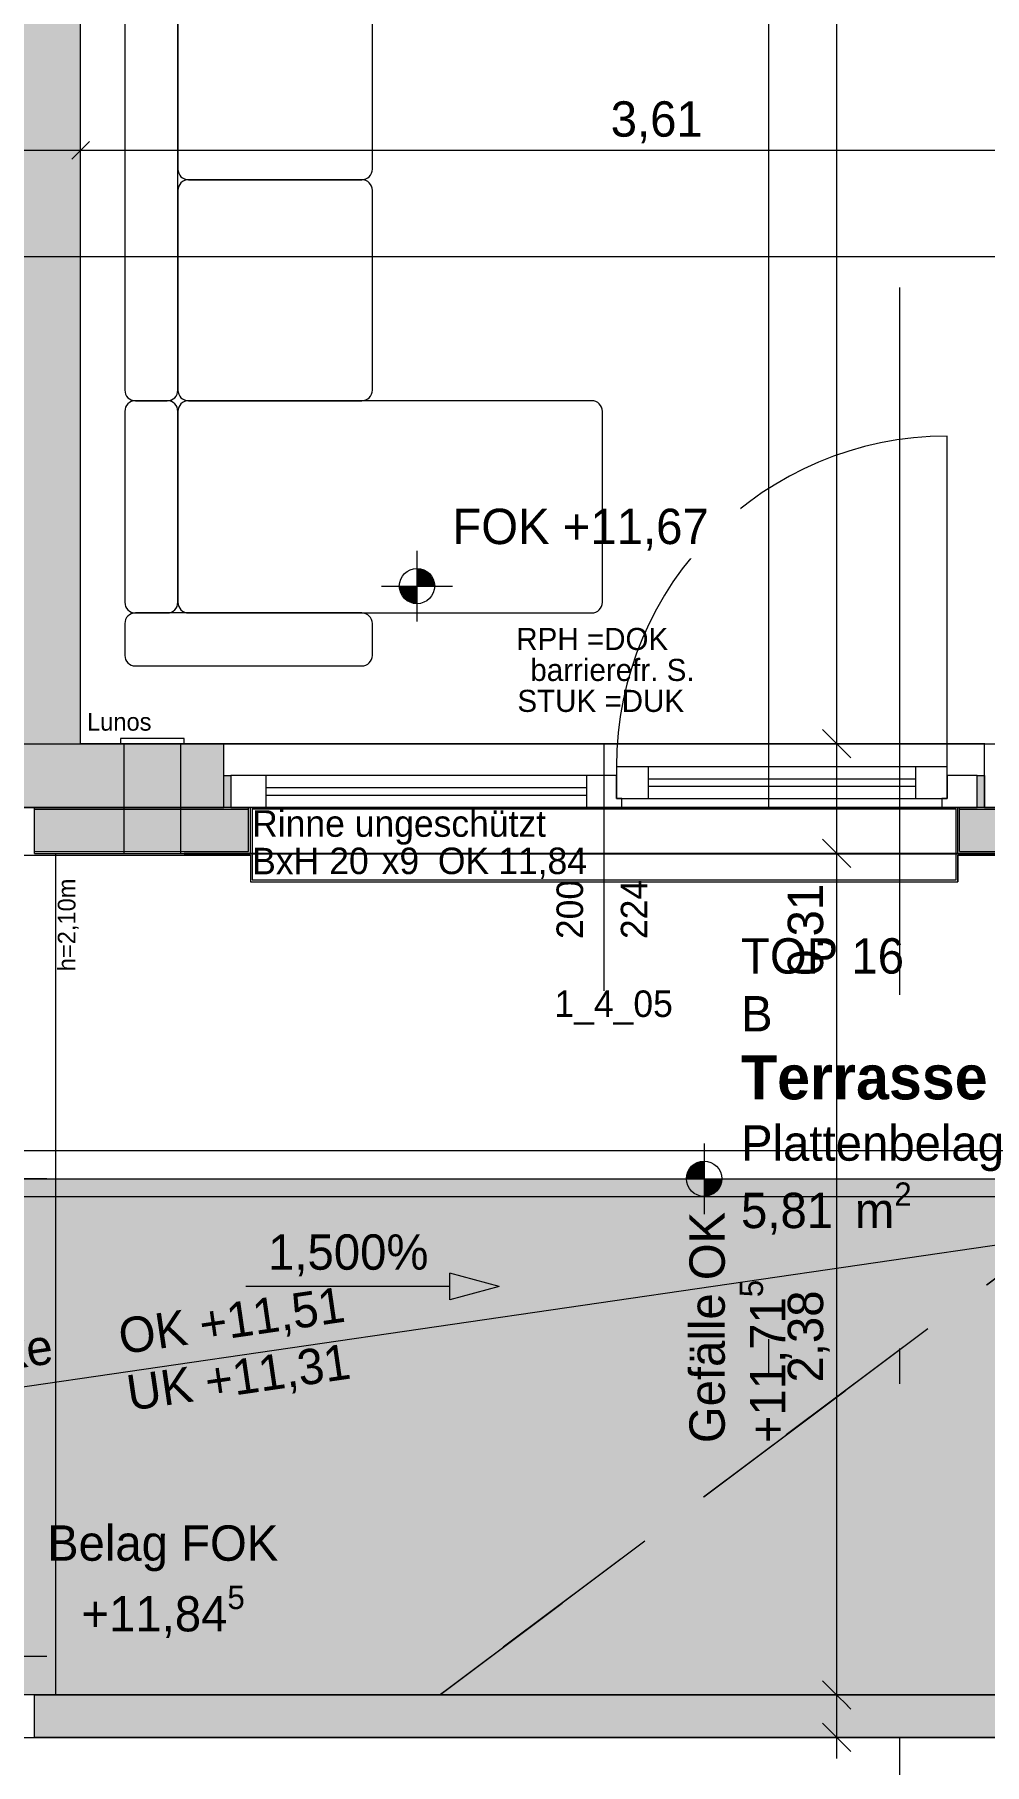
# Model space of a CAD drawing. Header units: metres. Extents: x -3 to 171, y -23 to 41.
# Drawn here: x 9.555 to 12.24, y -17.576 to -12.684 of the extents above; entities that cross this region are included whole.
import ezdxf

# ---------------------------------------------------------------- set-up
doc = ezdxf.new("R2010")
doc.units = ezdxf.units.M
doc.header["$MEASUREMENT"] = 0
doc.set_wipeout_variables(frame=1)
for name, pattern in [('Achse', [0.004, 0.002, -0.001, 0, -0.001]), ('Baufluchtlinie', [0.013, 0.008, -0.005]), ('Punkt 1_1', [0.075, 0.025, -0.05]), ('Schnittlinie', [0.006, 0.003, -0.0015, 0, -0.0015]), ('Untersicht', [0.001, 0.0005, -0.0005]), ('Wipeout_Contour', [1, 0, -1])]:
    doc.linetypes.add(name, pattern=pattern)
for name, color, linetype in [('4._1.DG PP STG1_1_000 Achsraster', 7, 'Continuous'), ('4._1.DG PP STG1_1_110 Wand Aussen', 7, 'Continuous'), ('4._1.DG PP STG1_1_120 Wand Innen tragend', 7, 'Continuous'), ('4._1.DG PP STG1_1_140 Brüstung', 7, 'Continuous'), ('4._1.DG PP STG1_1_210 Decke', 7, 'Continuous'), ('4._1.DG PP STG1_1_220 Bodenaufbau', 7, 'Continuous'), ('4._1.DG PP STG1_1_220 Bodenaufbau - Außen_ Gefälle', 7, 'Continuous'), ('4._1.DG PP STG1_1_221 Bodenaufbau - Abdichtung', 7, 'Continuous'), ('4._1.DG PP STG1_1_221 Bodenaufbau - Terrassenbelag', 7, 'Continuous'), ('4._1.DG PP STG1_1_510 Möblierung', 7, 'Continuous'), ('4._1.DG PP STG1_1_520 Fixeinbauten', 7, 'Continuous'), ('4._1.DG PP STG1_1_611 Entwässerung', 7, 'Continuous'), ('4._1.DG PP STG1_1_810 Raum', 7, 'Continuous'), ('4._1.DG PP STG1_1_815 Raumbegrenzung', 7, 'Continuous'), ('4._1.DG PP STG1_1_851 Marker Schnitt', 7, 'Continuous'), ('4._1.DG PP STG1_1_915 Allgemein Beschriftung.x', 7, 'Continuous'), ('4._1.DG PP STG1_1_950 Polierplan Bemaßung', 7, 'Continuous'), ('4._1.DG PP STG1_1_955 Polierplan Beschriftung', 7, 'Continuous'), ('4._1.DG PP STG1_1_Neubau_140 Geländer transparent', 7, 'Continuous'), ('4._1.DG PP STG1_1_Neubau_840 Baulinien', 7, 'Continuous')]:
    doc.layers.add(name, color=color, linetype=linetype)
doc.styles.add('ERSTELLTER_STIL_2', font='')
doc.styles.add('ERSTELLTER_STIL_6', font='')
doc.styles.get('ERSTELLTER_STIL_2').set_extended_font_data('Eurostile')
doc.styles.get('ERSTELLTER_STIL_6').set_extended_font_data('Eurostile', bold=True)

msp = doc.modelspace()

# ---------------------------------------------------------------- hatches: boundary and pattern name
at = {"layer": '4._1.DG PP STG1_1_110 Wand Aussen', "linetype": 'Continuous', "lineweight": 13, "true_color": 0x3f7f02}
msp.add_hatch(color=76, dxfattribs=at).paths.add_polyline_path([(9.515, -14.69), (9.515, -14.87), (10.09, -14.87), (10.09, -14.78), (10.09, -14.69)])
at = {"layer": '4._1.DG PP STG1_1_110 Wand Aussen', "linetype": 'Continuous', "lineweight": 13, "true_color": 0xff6400}
for points in [[(10.11, -14.87), (10.11, -14.78), (10.09, -14.78), (10.09, -14.87)], [(12.22, -14.78), (12.22, -14.87), (12.24, -14.87), (12.24, -14.78)], [(9.555, -14.995), (10.16, -14.995), (10.16, -14.875), (9.555, -14.875)], [(12.55, -14.875), (12.17, -14.875), (12.17, -14.995), (12.55, -14.995)]]:
    msp.add_hatch(color=30, dxfattribs=at).paths.add_polyline_path(points)
at = {"layer": '4._1.DG PP STG1_1_110 Wand Aussen', "linetype": 'Continuous', "lineweight": 0, "true_color": 0x373737}
for points in [[(9.555, -14.875), (10.16, -14.875), (10.16, -14.87), (9.555, -14.87)], [(12.55, -14.87), (12.17, -14.87), (12.17, -14.875), (12.55, -14.875)]]:
    msp.add_hatch(color=250, dxfattribs=at).paths.add_polyline_path(points)
at = {"layer": '4._1.DG PP STG1_1_120 Wand Innen tragend', "linetype": 'Continuous', "lineweight": 13, "true_color": 0x3f7f02}
msp.add_hatch(color=76, dxfattribs=at).paths.add_polyline_path([(9.505, -9.045), (9.505, -14.69), (9.685, -14.69), (9.685, -9.045)])
at = {"layer": '4._1.DG PP STG1_1_210 Decke', "linetype": 'Continuous', "lineweight": 0, "true_color": 0x060c00}
msp.add_hatch(color=98, dxfattribs=at).paths.add_polyline_path([(5.425, -14.95), (3.28, -14.95), (3.28, -17.42), (15.705, -17.42), (15.705, -14.95), (13.555, -14.95), (13.555, -15.92), (5.425, -15.92)])
at = {"layer": '4._1.DG PP STG1_1_950 Polierplan Bemaßung', "linetype": 'Continuous', "lineweight": 0, "true_color": 0x000000}
for points in [[(10.636, -14.2439), (10.686, -14.2439), (10.6821, -14.2248), (10.6713, -14.2086), (10.6551, -14.1977), (10.636, -14.1939)], [(10.636, -14.2439), (10.586, -14.2439), (10.5898, -14.2631), (10.6006, -14.2793), (10.6168, -14.2901), (10.636, -14.2939)]]:
    msp.add_hatch(color=18, dxfattribs=at).paths.add_polyline_path(points)
at = {"layer": '4._1.DG PP STG1_1_950 Polierplan Bemaßung', "linetype": 'Continuous', "lineweight": 13, "true_color": 0x6c6cff}
for points in [[(11.4475, -15.92), (11.4475, -15.87), (11.4284, -15.8738), (11.4121, -15.8846), (11.4013, -15.9009), (11.3975, -15.92)], [(11.4475, -15.92), (11.4475, -15.97), (11.4666, -15.9662), (11.4829, -15.9554), (11.4937, -15.9391), (11.4975, -15.92)], [(10.8685, -16.225), (10.7285, -16.1875), (10.7285, -16.2625)]]:
    msp.add_hatch(color=171, dxfattribs=at).paths.add_polyline_path(points)

# ---------------------------------------------------------------- linework, layer by layer
at = {"layer": '4._1.DG PP STG1_1_000 Achsraster', "color": 5, "linetype": 'Achse', "lineweight": 0, "ltscale": 1000}
for p, q in [((12, 3), (12, -22.5231)), ((-1.5, -15), (21, -15))]:
    msp.add_line(p, q, dxfattribs=at)
at = {"layer": '4._1.DG PP STG1_1_110 Wand Aussen', "color": 7, "linetype": 'Continuous', "lineweight": 13, "ltscale": 1000}
for p, q in [((12.135, -14.755), (12.135, -13.82)), ((12.24, -14.69), (10.09, -14.69)), ((10.09, -14.69), (10.09, -14.69)), ((11.165, -15.3891), (11.165, -14.69)), ((11.29, -14.755), (11.2, -14.755)), ((11.2, -14.755), (11.2, -14.845)), ((12.045, -14.755), (11.29, -14.755)), ((11.29, -14.845), (11.29, -14.755)), ((12.135, -14.755), (12.045, -14.755)), ((12.045, -14.755), (12.045, -14.845)), ((12.135, -14.845), (12.135, -14.755)), ((10.21, -14.78), (10.11, -14.78)), ((10.11, -14.78), (10.11, -14.87)), ((11.115, -14.78), (10.21, -14.78)), ((10.21, -14.87), (10.21, -14.78)), ((11.115, -14.815), (10.21, -14.815)), ((11.165, -14.78), (11.115, -14.78)), ((11.115, -14.78), (11.115, -14.87)), ((11.2, -14.78), (11.165, -14.78)), ((11.2, -14.845), (11.2, -14.78)), ((12.045, -14.79), (11.29, -14.79)), ((11.29, -14.81), (12.045, -14.81)), ((12.22, -14.78), (12.135, -14.78)), ((12.135, -14.78), (12.135, -14.845)), ((12.22, -14.87), (12.22, -14.78)), ((10.16, -14.87), (10.09, -14.87)), ((10.16, -14.87), (10.09, -14.87)), ((10.16, -14.87), (10.09, -14.87)), ((10.11, -14.87), (10.21, -14.87)), ((10.16, -14.87), (10.165, -14.87)), ((10.16, -14.995), (10.16, -14.87)), ((10.16, -14.87), (10.165, -14.87)), ((10.16, -14.87), (10.165, -14.87)), ((10.165, -14.875), (10.165, -14.87)), ((10.165, -14.875), (10.165, -14.87)), ((10.21, -14.835), (11.115, -14.835)), ((10.21, -14.87), (11.115, -14.87)), ((11.115, -14.87), (11.165, -14.87)), ((11.165, -14.87), (11.215, -14.87)), ((11.215, -14.845), (11.2, -14.845)), ((11.2, -14.845), (11.29, -14.845)), ((11.215, -14.87), (11.215, -14.845)), ((11.215, -14.87), (12.12, -14.87)), ((11.29, -14.845), (12.045, -14.845)), ((12.045, -14.845), (12.135, -14.845)), ((12.135, -14.845), (12.12, -14.845)), ((12.12, -14.845), (12.12, -14.87)), ((12.12, -14.87), (12.22, -14.87)), ((12.165, -14.875), (12.165, -14.87)), ((12.17, -14.87), (12.165, -14.87)), ((12.17, -14.87), (12.165, -14.87)), ((12.17, -14.87), (12.165, -14.87)), ((12.165, -14.875), (12.165, -14.87)), ((12.17, -14.995), (12.17, -14.87)), ((9.555, -14.875), (10.16, -14.875)), ((10.165, -14.995), (10.165, -14.875)), ((10.165, -14.995), (10.165, -14.875)), ((12.165, -14.995), (12.165, -14.875)), ((12.165, -14.995), (12.165, -14.875)), ((12.17, -14.875), (12.55, -14.875)), ((9.555, -14.995), (10.16, -14.995)), ((10.16, -15), (10.165, -15)), ((10.165, -15), (10.165, -14.995)), ((10.165, -15), (10.165, -14.995)), ((12.165, -15), (10.165, -15)), ((10.165, -15), (10.165, -15)), ((12.165, -15), (12.165, -14.995)), ((12.165, -15), (12.165, -14.995)), ((12.17, -15), (12.165, -15)), ((12.17, -14.995), (12.55, -14.995))]:
    msp.add_line(p, q, dxfattribs=at)
at = {"layer": '4._1.DG PP STG1_1_110 Wand Aussen', "color": 7, "linetype": 'Continuous', "lineweight": 18, "ltscale": 1000}
for p, q in [((10.09, -14.78), (10.09, -14.69)), ((10.09, -14.78), (10.09, -14.69)), ((12.24, -14.78), (12.24, -14.69)), ((12.24, -14.78), (12.24, -14.69)), ((10.09, -14.87), (10.09, -14.78)), ((10.09, -14.87), (10.09, -14.78)), ((10.09, -14.87), (10.09, -14.78)), ((12.24, -14.87), (12.24, -14.78)), ((12.24, -14.87), (12.24, -14.78)), ((12.24, -14.87), (12.24, -14.78)), ((9.555, -14.87), (9.525, -14.87)), ((9.555, -14.87), (9.525, -14.87)), ((9.555, -14.875), (9.555, -14.87)), ((9.555, -14.87), (10.09, -14.87)), ((9.555, -14.875), (9.555, -14.87)), ((12.24, -14.87), (12.17, -14.87)), ((12.24, -14.87), (12.17, -14.87)), ((12.24, -14.87), (12.17, -14.87)), ((12.24, -14.87), (12.55, -14.87)), ((9.555, -14.995), (9.555, -14.875)), ((9.555, -14.995), (9.555, -14.875)), ((9.555, -15), (9.555, -14.995)), ((9.555, -15), (9.555, -14.995))]:
    msp.add_line(p, q, dxfattribs=at)
at = {"layer": '4._1.DG PP STG1_1_110 Wand Aussen', "color": 8, "linetype": 'Punkt 1_1', "lineweight": 13, "ltscale": 1000}
for p, q in [((12.24, -14.69), (10.09, -14.69)), ((12.165, -15), (10.165, -15))]:
    msp.add_line(p, q, dxfattribs=at)
at = {"layer": '4._1.DG PP STG1_1_110 Wand Aussen', "color": 7, "linetype": 'Continuous', "lineweight": 18, "ltscale": 1000, "flags": 128}
msp.add_lwpolyline([(10.09, -14.69), (9.685, -14.69)], dxfattribs=at)
at = {"layer": '4._1.DG PP STG1_1_110 Wand Aussen', "color": 7, "linetype": 'Continuous', "lineweight": 13, "ltscale": 1000, "flags": 128}
for points in [[(10.11, -14.87), (10.09, -14.87), (10.09, -14.78), (10.11, -14.78)], [(12.22, -14.78), (12.24, -14.78), (12.24, -14.87), (12.22, -14.87)]]:
    msp.add_lwpolyline(points, close=True, dxfattribs=at)
for points in [[(9.555, -15), (10.16, -15)], [(12.17, -15), (12.55, -15)]]:
    msp.add_lwpolyline(points, dxfattribs=at)
at = {"layer": '4._1.DG PP STG1_1_110 Wand Aussen', "color": 7, "linetype": 'Continuous', "lineweight": 13, "ltscale": 1000}
msp.add_arc((12.135, -14.755), 0.935, 90, 180, dxfattribs=at)
for p in [(12.24, -14.69), (12.165, -15)]:
    msp.add_point(p, dxfattribs=at)
at = {"layer": '4._1.DG PP STG1_1_120 Wand Innen tragend', "color": 7, "linetype": 'Continuous', "lineweight": 18, "ltscale": 1000, "flags": 128}
msp.add_lwpolyline([(9.685, -14.69), (9.685, -9.045)], dxfattribs=at)
at = {"layer": '4._1.DG PP STG1_1_210 Decke', "color": 255, "linetype": 'Continuous', "lineweight": 13, "ltscale": 1000, "flags": 128}
msp.add_lwpolyline([(3.625, -0.13), (0.1305, -0.13), (0.1845, -14.87), (5.505, -14.87), (5.505, -15.84), (13.475, -15.84), (13.475, -14.87), (18.8055, -14.87), (18.8546, -0.13), (15.325, -0.13), (15.325, -0.53), (12.525, -0.53), (12.525, -0.13), (6.455, -0.13), (6.455, -0.53), (3.625, -0.53)], close=True, dxfattribs=at)
at = {"layer": '4._1.DG PP STG1_1_210 Decke', "color": 7, "linetype": 'Continuous', "lineweight": 13, "ltscale": 1000, "true_color": 0xf4f4f4, "flags": 128}
msp.add_lwpolyline([(5.425, -14.95), (5.425, -15.92), (13.555, -15.92), (13.555, -14.95), (15.705, -14.95), (15.705, -17.42), (3.28, -17.42), (3.28, -14.95)], close=True, dxfattribs=at)
at = {"layer": '4._1.DG PP STG1_1_220 Bodenaufbau', "color": 7, "linetype": 'Continuous', "lineweight": 13, "ltscale": 1000, "true_color": 0xf4f4f4, "flags": 128}
msp.add_lwpolyline([(0.3111, -0.31), (0.3639, -14.69), (18.6261, -14.69), (18.674, -0.31), (15.505, -0.31), (15.505, -0.71), (12.345, -0.71), (12.345, -0.31), (6.635, -0.31), (6.635, -0.71), (3.445, -0.71), (3.445, -0.31)], close=True, dxfattribs=at)
at = {"layer": '4._1.DG PP STG1_1_220 Bodenaufbau - Außen_ Gefälle', "color": 7, "linetype": 'Continuous', "lineweight": 13, "ltscale": 1000, "true_color": 0xf4f4f4, "flags": 128}
msp.add_lwpolyline([(3.3146, -17.38), (15.665, -17.38), (15.665, -14.87), (3.3146, -14.87)], close=True, dxfattribs=at)
at = {"layer": '4._1.DG PP STG1_1_221 Bodenaufbau - Abdichtung', "color": 171, "linetype": 'Untersicht', "lineweight": 13, "ltscale": 1000, "true_color": 0x6c6cff, "flags": 128}
for points in [[(9.49, -14.87), (13.405, -14.87)], [(10.6463, -17.42), (13.68, -15.1447)], [(13.6798, -15.1448), (10.6463, -17.42)], [(13.6801, -15.1448), (10.6466, -17.42)], [(10.6467, -17.42), (13.6802, -15.1449)], [(10.6463, -17.42), (9.49, -17.42)], [(15.705, -17.42), (10.6463, -17.42)]]:
    msp.add_lwpolyline(points, dxfattribs=at)
at = {"layer": '4._1.DG PP STG1_1_221 Bodenaufbau - Terrassenbelag', "color": 7, "linetype": 'Continuous', "lineweight": 18, "ltscale": 1000, "flags": 128}
for points in [[(9.49, -15.005), (10.165, -15.005)], [(10.165, -15.005), (10.165, -15.08)], [(12.1647, -15.005), (12.1647, -15.08)], [(12.165, -15.005), (12.545, -15.005)], [(12.165, -15.08), (12.165, -15.005)], [(10.165, -15.08), (12.165, -15.08)], [(13.68, -17.38), (9.49, -17.38)]]:
    msp.add_lwpolyline(points, dxfattribs=at)
at = {"layer": '4._1.DG PP STG1_1_510 Möblierung', "color": 8, "linetype": 'Continuous', "lineweight": 13, "ltscale": 1000, "true_color": 0x7e7f7f}
for p, q in [((9.81, -12.5), (9.81, -13.69)), ((9.96, -12.5), (9.96, -13.065)), ((9.96, -13.69), (9.96, -12.5)), ((10.51, -13.065), (10.51, -12.5)), ((10.48, -13.095), (9.99, -13.095)), ((9.99, -13.095), (10.48, -13.095)), ((9.96, -13.125), (9.96, -13.69)), ((10.51, -13.69), (10.51, -13.125)), ((9.93, -13.72), (9.84, -13.72)), ((9.84, -13.72), (9.93, -13.72)), ((9.99, -13.72), (10.48, -13.72)), ((11.13, -13.72), (9.99, -13.72)), ((9.81, -13.75), (9.81, -14.29)), ((9.96, -13.75), (9.96, -14.29)), ((9.96, -14.29), (9.96, -13.75)), ((9.84, -14.32), (9.93, -14.32)), ((10.48, -14.32), (9.84, -14.32)), ((9.99, -14.32), (11.13, -14.32)), ((9.81, -14.35), (9.81, -14.44)), ((10.51, -14.44), (10.51, -14.35)), ((9.84, -14.47), (10.48, -14.47))]:
    msp.add_line(p, q, dxfattribs=at)
for centre, start, end in [((9.99, -13.065), 180, 270), ((9.99, -13.125), 90, 180), ((10.48, -13.065), 270, 0), ((10.48, -13.125), 0, 90), ((9.84, -13.69), 180, 270), ((9.93, -13.69), 270, 0), ((9.99, -13.69), 180, 270), ((10.48, -13.69), 270, 0), ((9.84, -13.75), 90, 180), ((9.93, -13.75), 0, 90), ((9.99, -13.75), 90, 180), ((11.13, -13.75), 0, 90), ((9.84, -14.29), 180, 270), ((9.84, -14.35), 90, 180), ((9.93, -14.29), 270, 0), ((9.99, -14.29), 180, 270), ((10.48, -14.35), 0, 90), ((11.13, -14.29), 270, 0), ((9.84, -14.44), 180, 270), ((10.48, -14.44), 270, 0)]:
    msp.add_arc(centre, 0.03, start, end, dxfattribs=at)
at = {"layer": '4._1.DG PP STG1_1_520 Fixeinbauten', "color": 8, "linetype": 'Untersicht', "lineweight": 0, "ltscale": 1000, "flags": 128}
for points in [[(9.7975, -14.675), (9.7975, -14.69)], [(9.9775, -14.675), (9.7975, -14.675)], [(9.9775, -14.69), (9.9775, -14.675)], [(9.7975, -14.69), (9.9775, -14.69)], [(9.8075, -14.69), (9.8075, -15)], [(9.9675, -14.69), (9.9675, -15)], [(9.8075, -15), (9.8114, -15), (9.8228, -15), (9.8405, -15), (9.8628, -15), (9.8875, -15), (9.9122, -15), (9.9345, -15), (9.9522, -15), (9.9636, -15), (9.9675, -15)]]:
    msp.add_lwpolyline(points, dxfattribs=at)
at = {"layer": '4._1.DG PP STG1_1_611 Entwässerung', "color": 7, "linetype": 'Continuous', "lineweight": 13, "ltscale": 1000, "flags": 128}
msp.add_lwpolyline([(10.17, -15.075), (12.16, -15.075), (12.16, -14.875), (10.17, -14.875)], close=True, dxfattribs=at)
at = {"layer": '4._1.DG PP STG1_1_815 Raumbegrenzung', "color": 8, "linetype": 'Continuous', "lineweight": 13, "ltscale": 1000}
for p, q in [((9.615, -17.38), (9.615, -15)), ((3.2, -15.97), (15.785, -15.97)), ((3.32, -17.38), (15.665, -17.38))]:
    msp.add_line(p, q, dxfattribs=at)
at = {"layer": '4._1.DG PP STG1_1_950 Polierplan Bemaßung', "color": 6, "linetype": 'Continuous', "lineweight": 13, "ltscale": 1000, "true_color": 0xfb02fe}
for p, q in [((11.8227, -14.69), (11.8227, -9.045)), ((9.435, -13.0117), (9.685, -13.0117)), ((9.71, -12.9867), (9.66, -13.0367)), ((9.685, -13.0586), (9.685, -12.9648)), ((9.685, -13.0117), (13.295, -13.0117)), ((11.7827, -14.65), (11.8627, -14.73)), ((11.8977, -14.69), (11.7477, -14.69)), ((11.8227, -15), (11.8227, -14.69)), ((11.7827, -14.96), (11.8627, -15.04)), ((11.8977, -15), (11.7477, -15))]:
    msp.add_line(p, q, dxfattribs=at)
at = {"layer": '4._1.DG PP STG1_1_950 Polierplan Bemaßung', "color": 76, "linetype": 'Continuous', "lineweight": 13, "ltscale": 1000, "true_color": 0x3f7f02}
msp.add_line((0.3588, -13.3117), (18.6306, -13.3117), dxfattribs=at)
at = {"layer": '4._1.DG PP STG1_1_950 Polierplan Bemaßung', "color": 7, "linetype": 'Continuous', "lineweight": 13, "ltscale": 1000}
for p, q in [((10.636, -14.3439), (10.636, -14.1439)), ((10.536, -14.2439), (10.736, -14.2439)), ((3.28, -17.42), (13.555, -15.92))]:
    msp.add_line(p, q, dxfattribs=at)
at = {"layer": '4._1.DG PP STG1_1_950 Polierplan Bemaßung', "color": 171, "linetype": 'Continuous', "lineweight": 13, "ltscale": 1000, "true_color": 0x6c6cff}
for p, q in [((11.4475, -15.82), (11.4475, -16.02)), ((9.59, -15.92), (9.39, -15.92)), ((11.3475, -15.92), (11.5475, -15.92)), ((10.7285, -16.2625), (10.7285, -16.1875)), ((10.8685, -16.225), (10.7285, -16.1875)), ((10.6685, -16.225), (10.1522, -16.225)), ((10.7285, -16.225), (10.6685, -16.225)), ((10.8685, -16.225), (10.7285, -16.2625))]:
    msp.add_line(p, q, dxfattribs=at)
at = {"layer": '4._1.DG PP STG1_1_950 Polierplan Bemaßung', "color": 8, "linetype": 'Continuous', "lineweight": 0, "ltscale": 1000}
msp.add_line((9.39, -17.2706), (9.59, -17.2706), dxfattribs=at)
at = {"layer": '4._1.DG PP STG1_1_950 Polierplan Bemaßung', "color": 7, "linetype": 'Continuous', "lineweight": 13, "ltscale": 1000}
msp.add_circle((10.636, -14.2439), 0.05, dxfattribs=at)
at = {"layer": '4._1.DG PP STG1_1_950 Polierplan Bemaßung', "color": 171, "linetype": 'Continuous', "lineweight": 13, "ltscale": 1000, "true_color": 0x6c6cff}
msp.add_circle((11.4475, -15.92), 0.05, dxfattribs=at)
at = {"layer": '4._1.DG PP STG1_1_Neubau_840 Baulinien', "color": 1, "linetype": 'Baufluchtlinie', "lineweight": 25, "ltscale": 1000, "true_color": 0xfb0106, "flags": 128}
msp.add_lwpolyline([(-3.0225, -14.9829), (0, -15), (18.9876, -15.0005), (22.9775, -15.0038)], dxfattribs=at)

# ---------------------------------------------------------------- texts
at = {"layer": '4._1.DG PP STG1_1_110 Wand Aussen', "color": 7, "linetype": 'Continuous', "lineweight": 13, "attachment_point": 9, "style": 'ERSTELLTER_STIL_2'}
for s, insert, char_height in [('\\A1;{\\pqr;\\pt0;\\fEurostile|b0|i0|c0|p0;\\W1.000000;RPH =DOK}', (11.3462, -14.4258), 0.0625), ('\\A1;{\\pqr;\\pt0;\\fEurostile|b0|i0|c0|p0;\\W1.000000;barrierefr. S. }', (11.4208, -14.5133), 0.0625), ('\\A1;{\\pqr;\\pt0;\\fEurostile|b0|i0|c0|p0;\\W1.000000;STUK =DUK}', (11.3911, -14.6008), 0.0625), ('\\A1;{\\pqr;\\pt0;\\fEurostile|b0|i0|c0|p0;\\W1.000000;1_4_05}', (11.3592, -15.4843), 0.075)]:
    msp.add_mtext(s, dxfattribs=dict(at, insert=insert, char_height=char_height))
at = {"layer": '4._1.DG PP STG1_1_110 Wand Aussen', "color": 7, "linetype": 'Continuous', "lineweight": 13, "char_height": 0.075, "attachment_point": 9, "rotation": 90, "style": 'ERSTELLTER_STIL_2'}
for s, insert in [('\\A1;{\\pqr;\\pt0;\\fEurostile|b0|i0|c0|p0;\\W1.000000;200}', (11.1064, -15.075)), ('\\A1;{\\pqr;\\pt0;\\fEurostile|b0|i0|c0|p0;\\W1.000000;224}', (11.2872, -15.075))]:
    msp.add_mtext(s, dxfattribs=dict(at, insert=insert))
at = {"layer": '4._1.DG PP STG1_1_810 Raum', "color": 7, "linetype": 'Continuous', "lineweight": 13, "attachment_point": 1}
for s, insert, char_height, style in [('\\A1;{\\pql;\\pt0;\\fEurostile|b0|i0|c0|p0;\\W1.000000;TOP 16}', (11.552, -15.24), 0.1, 'ERSTELLTER_STIL_2'), ('\\A1;{\\pql;\\pt0;\\fEurostile|b0|i0|c0|p0;\\W1.000000;B}', (11.552, -15.4035), 0.1, 'ERSTELLTER_STIL_2'), ('\\A1;{\\pql;\\pt0;\\fEurostile|b1|i0|c0|p0;\\W1.000000;Terrasse}', (11.552, -15.5707), 0.125, 'ERSTELLTER_STIL_6'), ('\\A1;{\\pql;\\pt0;\\fEurostile|b0|i0|c0|p0;\\W1.000000;Plattenbelag}', (11.552, -15.7691), 0.1, 'ERSTELLTER_STIL_2'), ('\\A1;{\\pql;\\pt0,0.05;\\fEurostile|b0|i0|c0|p0;\\W1.000000;5,81\\fEurostile|b0|i0|c0|p0;\\W1.000000;\\A1{\\H.66x;\\S^  ;}\\fEurostile|b0|i0|c0|p0;\\W1.000000; m\\fEurostile|b0|i0|c0|p0;\\W1.000000;\\A1{\\H.66x;\\S2^  ;}}', (11.552, -15.9306), 0.1, 'ERSTELLTER_STIL_2')]:
    msp.add_mtext(s, dxfattribs=dict(at, insert=insert, char_height=char_height, style=style))
at = {"layer": '4._1.DG PP STG1_1_915 Allgemein Beschriftung.x', "color": 250, "linetype": 'Continuous', "lineweight": 13, "true_color": 0x3f3f3f, "insert": (9.7943, -14.6536), "char_height": 0.05, "attachment_point": 8, "style": 'ERSTELLTER_STIL_2'}
msp.add_mtext('\\A1;{\\pqc;\\fEurostile|b0|i0|c0|p0;\\W1.000000;Lunos}', dxfattribs=at)
at = {"layer": '4._1.DG PP STG1_1_915 Allgemein Beschriftung.x', "color": 8, "linetype": 'Continuous', "lineweight": 13, "insert": (9.6205, -15.3333), "char_height": 0.05, "attachment_point": 1, "rotation": 90, "style": 'ERSTELLTER_STIL_2'}
msp.add_mtext('\\A1;{\\pql;\\fEurostile|b0|i0|c0|p0;\\W1.000000;h=2,10m}', dxfattribs=at)
at = {"layer": '4._1.DG PP STG1_1_950 Polierplan Bemaßung', "color": 6, "linetype": 'Continuous', "lineweight": 13, "true_color": 0xfb02fe, "insert": (11.1836, -12.9917), "char_height": 0.1, "width": 0.306373, "attachment_point": 7, "style": 'ERSTELLTER_STIL_2'}
msp.add_mtext('\\A1;{\\pql;\\fEurostile|b0|i0|c0|p0;\\W1.000000;3,61}', dxfattribs=at)
at = {"layer": '4._1.DG PP STG1_1_950 Polierplan Bemaßung', "color": 6, "linetype": 'Continuous', "lineweight": 13, "true_color": 0xfb02fe, "char_height": 0.1, "width": 0.306373, "attachment_point": 7, "rotation": 90, "style": 'ERSTELLTER_STIL_2'}
for s, insert in [('\\A1;{\\pql;\\fEurostile|b0|i0|c0|p0;\\W1.000000;0,31}', (11.8027, -15.3464)), ('\\A1;{\\pql;\\fEurostile|b0|i0|c0|p0;\\W1.000000;2,38}', (11.8027, -16.4964))]:
    msp.add_mtext(s, dxfattribs=dict(at, insert=insert))
at = {"layer": '4._1.DG PP STG1_1_950 Polierplan Bemaßung', "color": 171, "linetype": 'Continuous', "lineweight": 13, "true_color": 0x6c6cff, "insert": (11.5075, -16.6678), "char_height": 0.1, "width": 0.647754, "attachment_point": 7, "rotation": 90, "style": 'ERSTELLTER_STIL_2'}
msp.add_mtext('\\A1;{\\pql;\\fEurostile|b0|i0|c0|p0;\\W1.000000;Gefälle OK}', dxfattribs=at)
at = {"layer": '4._1.DG PP STG1_1_950 Polierplan Bemaßung', "color": 171, "linetype": 'Continuous', "lineweight": 13, "true_color": 0x6c6cff, "insert": (10.6685, -16.196), "char_height": 0.1, "attachment_point": 9, "style": 'ERSTELLTER_STIL_2'}
msp.add_mtext('\\A1;{\\pqr;\\fEurostile|b0|i0|c0|p0;\\W1.000000;1,500\\fEurostile|b0|i0|c0|p0;\\W1.000000;%}', dxfattribs=at)
at = {"layer": '4._1.DG PP STG1_1_950 Polierplan Bemaßung', "color": 7, "linetype": 'Continuous', "lineweight": 13, "insert": (9.8071, -16.4614), "char_height": 0.1, "attachment_point": 4, "rotation": 8.3057, "line_spacing_factor": 0.968161, "style": 'ERSTELLTER_STIL_2'}
msp.add_mtext('\\A1;{\\pql;\\fEurostile|b0|i0|c0|p0;\\W1.000000;OK \\fEurostile|b0|i0|c0|p0;\\W1.000000;+\\fEurostile|b0|i0|c0|p0;\\W1.000000;11,51\\fEurostile|b0|i0|c0|p0;\\W1.000000;\\A1{\\H.66x;\\S^  ;}\\fEurostile|b0|i0|c0|p0;\\W1.000000;\\fEurostile|b0|i0|c0|p0;\\W1.000000;\\P\\pql;\\fEurostile|b0|i0|c0|p0;\\W1.000000;UK \\fEurostile|b0|i0|c0|p0;\\W1.000000;+\\fEurostile|b0|i0|c0|p0;\\W1.000000;11,31\\fEurostile|b0|i0|c0|p0;\\W1.000000;\\A1{\\H.66x;\\S^  ;}\\fEurostile|b0|i0|c0|p0;\\W1.000000;\\fEurostile|b0|i0|c0|p0;\\W1.000000;}', dxfattribs=at)
at = {"layer": '4._1.DG PP STG1_1_950 Polierplan Bemaßung', "color": 171, "linetype": 'Continuous', "lineweight": 13, "true_color": 0x6c6cff, "insert": (11.7065, -16.6678), "char_height": 0.1, "attachment_point": 7, "rotation": 90, "style": 'ERSTELLTER_STIL_2'}
msp.add_mtext('\\A1;{\\pql;\\fEurostile|b0|i0|c0|p0;\\W1.000000;+11,71\\fEurostile|b0|i0|c0|p0;\\W1.000000;\\A1{\\H.66x;\\S5^  ;}}', dxfattribs=at)
at = {"layer": '4._1.DG PP STG1_1_950 Polierplan Bemaßung', "color": 7, "linetype": 'Continuous', "lineweight": 13, "insert": (8.9443, -16.6021), "char_height": 0.1, "attachment_point": 4, "rotation": 8.3057, "style": 'ERSTELLTER_STIL_2'}
msp.add_mtext('\\A1;{\\pql;\\fEurostile|b0|i0|c0|p0;\\W1.000000;\\fEurostile|b0|i0|c0|p0;\\W1.000000;\\fEurostile|b0|i0|c0|p0;\\W1.000000;STB-Decke\\fEurostile|b0|i0|c0|p0;\\W1.000000;\\A1{\\H.66x;\\S^  ;}\\fEurostile|b0|i0|c0|p0;\\W1.000000;\\fEurostile|b0|i0|c0|p0;\\W1.000000;\\P\\pql;\\fEurostile|b0|i0|c0|p0;\\W1.000000;\\fEurostile|b0|i0|c0|p0;\\W1.000000;\\fEurostile|b0|i0|c0|p0;\\W1.000000;\\fEurostile|b0|i0|c0|p0;\\W1.000000;\\A1{\\H.66x;\\S^  ;}\\fEurostile|b0|i0|c0|p0;\\W1.000000;\\fEurostile|b0|i0|c0|p0;\\W1.000000;}', dxfattribs=at)
at = {"layer": '4._1.DG PP STG1_1_950 Polierplan Bemaßung', "color": 8, "linetype": 'Continuous', "lineweight": 0, "insert": (9.59, -17.0306), "char_height": 0.1, "width": 0.648487, "attachment_point": 7, "style": 'ERSTELLTER_STIL_2'}
msp.add_mtext('\\A1;{\\pql;\\fEurostile|b0|i0|c0|p0;\\W1.000000;Belag FOK}', dxfattribs=at)
at = {"layer": '4._1.DG PP STG1_1_950 Polierplan Bemaßung', "color": 8, "linetype": 'Continuous', "lineweight": 0, "insert": (9.6874, -17.2295), "char_height": 0.1, "attachment_point": 7, "style": 'ERSTELLTER_STIL_2'}
msp.add_mtext('\\A1;{\\pql;\\fEurostile|b0|i0|c0|p0;\\W1.000000;+11,84\\fEurostile|b0|i0|c0|p0;\\W1.000000;\\A1{\\H.66x;\\S5^  ;}}', dxfattribs=at)
at = {"layer": '4._1.DG PP STG1_1_955 Polierplan Beschriftung', "color": 7, "linetype": 'Continuous', "lineweight": 13, "char_height": 0.075, "attachment_point": 1, "style": 'ERSTELLTER_STIL_2'}
for s, insert in [('\\A1;{\\pql;\\fEurostile|b0|i0|c0|p0;\\W1.000000;Rinne ungeschützt\\fEurostile|b0|i0|c0|p0;\\W1.000000;  }', (10.17, -14.8781)), ('\\A1;{\\pql;\\pt0,1;\\fEurostile|b0|i0|c0|p0;\\W1.000000;BxH }', (10.17, -14.9843)), ('\\A1;{\\pql;\\pt0,1;\\fEurostile|b0|i0|c0|p0;\\W1.000000;20\\fEurostile|b0|i0|c0|p0;\\W1.000000;\\A1{\\H.66x;\\S^  ;}\\fEurostile|b0|i0|c0|p0;\\W1.000000;\\fEurostile|b0|i0|c0|p0;\\W1.000000;\\A1{\\H.66x;\\S^  ;}\\fEurostile|b0|i0|c0|p0;\\W1.000000;x\\fEurostile|b0|i0|c0|p0;\\W1.000000;\\fEurostile|b0|i0|c0|p0;\\W1.000000;\\fEurostile|b0|i0|c0|p0;\\W1.000000;\\fEurostile|b0|i0|c0|p0;\\W1.000000;\\fEurostile|b0|i0|c0|p0;\\W1.000000;9\\fEurostile|b0|i0|c0|p0;\\W1.000000;\\A1{\\H.66x;\\S^  ;}\\fEurostile|b0|i0|c0|p0;\\W1.000000;\\fEurostile|b0|i0|c0|p0;\\W1.000000;\\A1{\\H.66x;\\S^  ;}\\fEurostile|b0|i0|c0|p0;\\W1.000000;\\fEurostile|b0|i0|c0|p0;\\W1.000000;\\fEurostile|b0|i0|c0|p0;\\W1.000000;\\fEurostile|b0|i0|c0|p0;\\W1.000000;\\fEurostile|b0|i0|c0|p0;\\W1.000000;\\fEurostile|b0|i0|c0|p0;\\W1.000000;\\fEurostile|b0|i0|c0|p0;\\W1.000000;\\A1{\\H.66x;\\S^  ;}\\fEurostile|b0|i0|c0|p0;\\W1.000000;\\fEurostile|b0|i0|c0|p0;\\W1.000000;\\A1{\\H.66x;\\S^  ;}\\fEurostile|b0|i0|c0|p0;\\W1.000000;\\fEurostile|b0|i0|c0|p0;\\W1.000000;\\fEurostile|b0|i0|c0|p0;\\W1.000000;\\fEurostile|b0|i0|c0|p0;\\W1.000000;\\fEurostile|b0|i0|c0|p0;\\W1.000000;\\fEurostile|b0|i0|c0|p0;\\W1.000000;\\fEurostile|b0|i0|c0|p0;\\W1.000000;\\A1{\\H.66x;\\S^  ;}\\fEurostile|b0|i0|c0|p0;\\W1.000000;\\fEurostile|b0|i0|c0|p0;\\W1.000000;\\A1{\\H.66x;\\S^  ;}\\fEurostile|b0|i0|c0|p0;\\W1.000000;\\fEurostile|b0|i0|c0|p0;\\W1.000000;\\fEurostile|b0|i0|c0|p0;\\W1.000000;\\fEurostile|b0|i0|c0|p0;\\W1.000000;\\fEurostile|b0|i0|c0|p0;\\W1.000000;\\fEurostile|b0|i0|c0|p0;\\W1.000000;\\fEurostile|b0|i0|c0|p0;\\W1.000000;\\A1{\\H.66x;\\S^  ;}\\fEurostile|b0|i0|c0|p0;\\W1.000000;\\fEurostile|b0|i0|c0|p0;\\W1.000000;\\A1{\\H.66x;\\S^  ;}\\fEurostile|b0|i0|c0|p0;\\W1.000000;\\fEurostile|b0|i0|c0|p0;\\W1.000000;\\fEurostile|b0|i0|c0|p0;\\W1.000000;\\fEurostile|b0|i0|c0|p0;\\W1.000000;\\fEurostile|b0|i0|c0|p0;\\W1.000000;\\fEurostile|b0|i0|c0|p0;\\W1.000000;\\fEurostile|b0|i0|c0|p0;\\W1.000000;\\A1{\\H.66x;\\S^  ;}\\fEurostile|b0|i0|c0|p0;\\W1.000000;}', (10.3879, -14.9836)), ('\\A1;{\\pql;\\pt0,1;\\fEurostile|b0|i0|c0|p0;\\W1.000000; OK }', (10.6672, -14.9836)), ('\\A1;{\\pql;\\pt0,1;\\fEurostile|b0|i0|c0|p0;\\W1.000000;11,84\\fEurostile|b0|i0|c0|p0;\\W1.000000;\\A1{\\H.66x;\\S^  ;}\\fEurostile|b0|i0|c0|p0;\\W1.000000;\\fEurostile|b0|i0|c0|p0;\\W1.000000;\\A1{\\H.66x;\\S^  ;}\\fEurostile|b0|i0|c0|p0;\\W1.000000;\\fEurostile|b0|i0|c0|p0;\\W1.000000;\\fEurostile|b0|i0|c0|p0;\\W1.000000;\\fEurostile|b0|i0|c0|p0;\\W1.000000;\\fEurostile|b0|i0|c0|p0;\\W1.000000;\\fEurostile|b0|i0|c0|p0;\\W1.000000;\\fEurostile|b0|i0|c0|p0;\\W1.000000;\\A1{\\H.66x;\\S^  ;}\\fEurostile|b0|i0|c0|p0;\\W1.000000;\\fEurostile|b0|i0|c0|p0;\\W1.000000;\\A1{\\H.66x;\\S^  ;}\\fEurostile|b0|i0|c0|p0;\\W1.000000;\\fEurostile|b0|i0|c0|p0;\\W1.000000;\\fEurostile|b0|i0|c0|p0;\\W1.000000;\\fEurostile|b0|i0|c0|p0;\\W1.000000;\\fEurostile|b0|i0|c0|p0;\\W1.000000;\\fEurostile|b0|i0|c0|p0;\\W1.000000;\\fEurostile|b0|i0|c0|p0;\\W1.000000;\\A1{\\H.66x;\\S^  ;}\\fEurostile|b0|i0|c0|p0;\\W1.000000;\\fEurostile|b0|i0|c0|p0;\\W1.000000;\\A1{\\H.66x;\\S^  ;}\\fEurostile|b0|i0|c0|p0;\\W1.000000;\\fEurostile|b0|i0|c0|p0;\\W1.000000;\\fEurostile|b0|i0|c0|p0;\\W1.000000;\\fEurostile|b0|i0|c0|p0;\\W1.000000;\\fEurostile|b0|i0|c0|p0;\\W1.000000;\\fEurostile|b0|i0|c0|p0;\\W1.000000;\\fEurostile|b0|i0|c0|p0;\\W1.000000;\\A1{\\H.66x;\\S^  ;}\\fEurostile|b0|i0|c0|p0;\\W1.000000;\\fEurostile|b0|i0|c0|p0;\\W1.000000;\\fEurostile|b0|i0|c0|p0;\\W1.000000;\\fEurostile|b0|i0|c0|p0;\\W1.000000;\\fEurostile|b0|i0|c0|p0;\\W1.000000;\\fEurostile|b0|i0|c0|p0;\\W1.000000;\\fEurostile|b0|i0|c0|p0;\\W1.000000;\\fEurostile|b0|i0|c0|p0;\\W1.000000;\\fEurostile|b0|i0|c0|p0;\\W1.000000;\\fEurostile|b0|i0|c0|p0;\\W1.000000;\\fEurostile|b0|i0|c0|p0;\\W1.000000;\\fEurostile|b0|i0|c0|p0;\\W1.000000;\\fEurostile|b0|i0|c0|p0;\\W1.000000;\\fEurostile|b0|i0|c0|p0;\\W1.000000;\\fEurostile|b0|i0|c0|p0;\\W1.000000;\\fEurostile|b0|i0|c0|p0;\\W1.000000;\\fEurostile|b0|i0|c0|p0;\\W1.000000;\\fEurostile|b0|i0|c0|p0;\\W1.000000;\\fEurostile|b0|i0|c0|p0;\\W1.000000;}', (10.8656, -14.9836))]:
    msp.add_mtext(s, dxfattribs=dict(at, insert=insert))

# ---------------------------------------------------------------- next in the draw order: wipeouts: each hides what was drawn before it
at = {"color": 254, "linetype": 'Wipeout_Contour', "lineweight": 0, "ltscale": 82.499965}
msp.add_wipeout([(15.665, -17.38), (3.32, -17.38), (3.32, -17.41), (15.665, -17.41)], dxfattribs=at).dxf.layer = '4._1.DG PP STG1_1_140 Brüstung'
at = {"color": 254, "linetype": 'Wipeout_Contour', "lineweight": 0, "ltscale": 82.899024}
msp.add_wipeout([(3.23, -17.5), (15.755, -17.5), (15.755, -17.47), (3.23, -17.47)], dxfattribs=at).dxf.layer = '4._1.DG PP STG1_1_140 Brüstung'
at = {"color": 254, "linetype": 'Wipeout_Contour', "lineweight": 0, "ltscale": 71.906401}
msp.add_wipeout([(10.7145, -14.1654), (11.5496, -14.1654), (11.5496, -14.0225), (10.7145, -14.0225)], dxfattribs=at).dxf.layer = '4._1.DG PP STG1_1_950 Polierplan Bemaßung'

# ---------------------------------------------------------------- next in the draw order: linework, layer by layer
at = {"layer": '4._1.DG PP STG1_1_140 Brüstung', "color": 7, "linetype": 'Continuous', "lineweight": 18, "ltscale": 1000, "flags": 128}
for points in [[(15.665, -17.38), (3.32, -17.38)], [(3.23, -17.5), (15.755, -17.5)]]:
    msp.add_lwpolyline(points, dxfattribs=at)
at = {"layer": '4._1.DG PP STG1_1_510 Möblierung', "color": 8, "linetype": 'Continuous', "lineweight": 13, "ltscale": 1000, "true_color": 0x7e7f7f}
msp.add_line((11.16, -14.29), (11.16, -13.75), dxfattribs=at)
at = {"layer": '4._1.DG PP STG1_1_950 Polierplan Bemaßung', "color": 6, "linetype": 'Continuous', "lineweight": 13, "ltscale": 1000, "true_color": 0xfb02fe}
for p, q in [((11.8227, -17.38), (11.8227, -15)), ((11.8977, -17.38), (11.7477, -17.38)), ((11.8977, -17.5), (11.7477, -17.5)), ((11.8227, -17.56), (11.8227, -17.5))]:
    msp.add_line(p, q, dxfattribs=at)

# ---------------------------------------------------------------- next in the draw order: texts
at = {"layer": '4._1.DG PP STG1_1_950 Polierplan Bemaßung', "color": 7, "linetype": 'Continuous', "lineweight": 13, "insert": (10.736, -14.1439), "char_height": 0.1, "width": 0.792188, "attachment_point": 7, "style": 'ERSTELLTER_STIL_2'}
msp.add_mtext('\\A1;{\\pql;\\fEurostile|b0|i0|c0|p0;\\W1.000000;FOK +11,67}', dxfattribs=at)

# ---------------------------------------------------------------- next in the draw order: wipeouts: each hides what was drawn before it
at = {"color": 254, "linetype": 'Wipeout_Contour', "lineweight": 0, "ltscale": 82.598205}
msp.add_wipeout([(15.695, -17.41), (3.29, -17.41), (3.29, -17.42), (15.695, -17.42)], dxfattribs=at).dxf.layer = '4._1.DG PP STG1_1_140 Brüstung'
at = {"color": 254, "linetype": 'Wipeout_Contour', "lineweight": 0, "ltscale": 82.819971}
msp.add_wipeout([(3.24, -17.47), (15.745, -17.47), (15.745, -17.46), (3.24, -17.46)], dxfattribs=at).dxf.layer = '4._1.DG PP STG1_1_140 Brüstung'

# ---------------------------------------------------------------- next in the draw order: wipeouts: each hides what was drawn before it
at = {"color": 254, "linetype": 'Wipeout_Contour', "lineweight": 0, "ltscale": 82.694503}
msp.add_wipeout([(15.705, -17.42), (3.28, -17.42), (3.28, -17.46), (15.705, -17.46)], dxfattribs=at).dxf.layer = '4._1.DG PP STG1_1_140 Brüstung'

# ---------------------------------------------------------------- next in the draw order: hatches: boundary and pattern name
at = {"layer": '4._1.DG PP STG1_1_Neubau_140 Geländer transparent', "linetype": 'Continuous', "lineweight": 0, "true_color": 0xffffff}
msp.add_hatch(color=7, dxfattribs=at).paths.add_polyline_path([(15.785, -15.0796), (15.665, -15.0796), (15.665, -17.38), (9.555, -17.38), (9.555, -17.5), (15.785, -17.5)])

# ---------------------------------------------------------------- next in the draw order: linework, layer by layer
at = {"layer": '4._1.DG PP STG1_1_851 Marker Schnitt', "color": 7, "linetype": 'Schnittlinie', "lineweight": 13, "ltscale": 1000}
msp.add_line((11.63, -5.7741), (11.63, -22.5231), dxfattribs=at)
at = {"layer": '4._1.DG PP STG1_1_950 Polierplan Bemaßung', "color": 6, "linetype": 'Continuous', "lineweight": 13, "ltscale": 1000, "true_color": 0xfb02fe}
for p, q in [((11.7827, -17.34), (11.8627, -17.42)), ((11.8227, -17.5), (11.8227, -17.38)), ((11.7827, -17.46), (11.8627, -17.54))]:
    msp.add_line(p, q, dxfattribs=at)
at = {"layer": '4._1.DG PP STG1_1_Neubau_140 Geländer transparent', "color": 7, "linetype": 'Continuous', "lineweight": 13, "ltscale": 1000, "flags": 128}
msp.add_lwpolyline([(15.785, -15.0796), (15.785, -17.5), (9.555, -17.5), (9.555, -17.38), (15.665, -17.38), (15.665, -15.0796)], close=True, dxfattribs=at)

doc.saveas('drawing.dxf')
